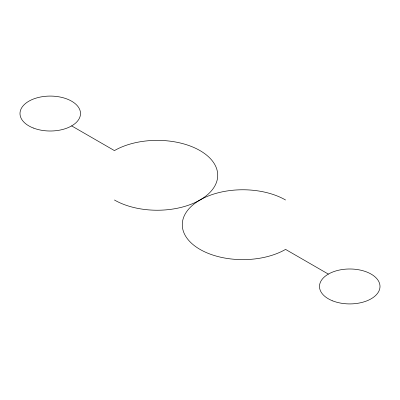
<?xml version="1.0" encoding="UTF-8"?>
<svg xmlns="http://www.w3.org/2000/svg" width="400" height="400" viewBox="0 0 400 400"><rect width="100%" height="100%" fill="white"/><g stroke="black" fill="none" stroke-linecap="round" stroke-linejoin="round"><path stroke-width="0.6" d="M71.645 125.895L114.43 150.595A60.505 34.935 0 0 1 200 150.595A60.505 34.935 0 0 1 200 200A60.505 34.93 0 0 0 200.005 249.4A60.505 34.93 0 0 0 285.565 249.4L328.355 274.105M285.565 200A60.505 34.93 0 0 0 200 200A60.505 34.935 0 0 1 114.43 200M332.79 300.92A30.255 17.465 0 0 0 379.925 287.7A30.255 17.465 0 0 0 336.53 270.745A30.255 17.465 0 0 0 332.79 300.92M33.295 128.01A30.255 17.465 0 0 0 80.43 114.79A30.255 17.465 0 0 0 37.035 97.835A30.255 17.465 0 0 0 33.295 128.01"/></g></svg>
